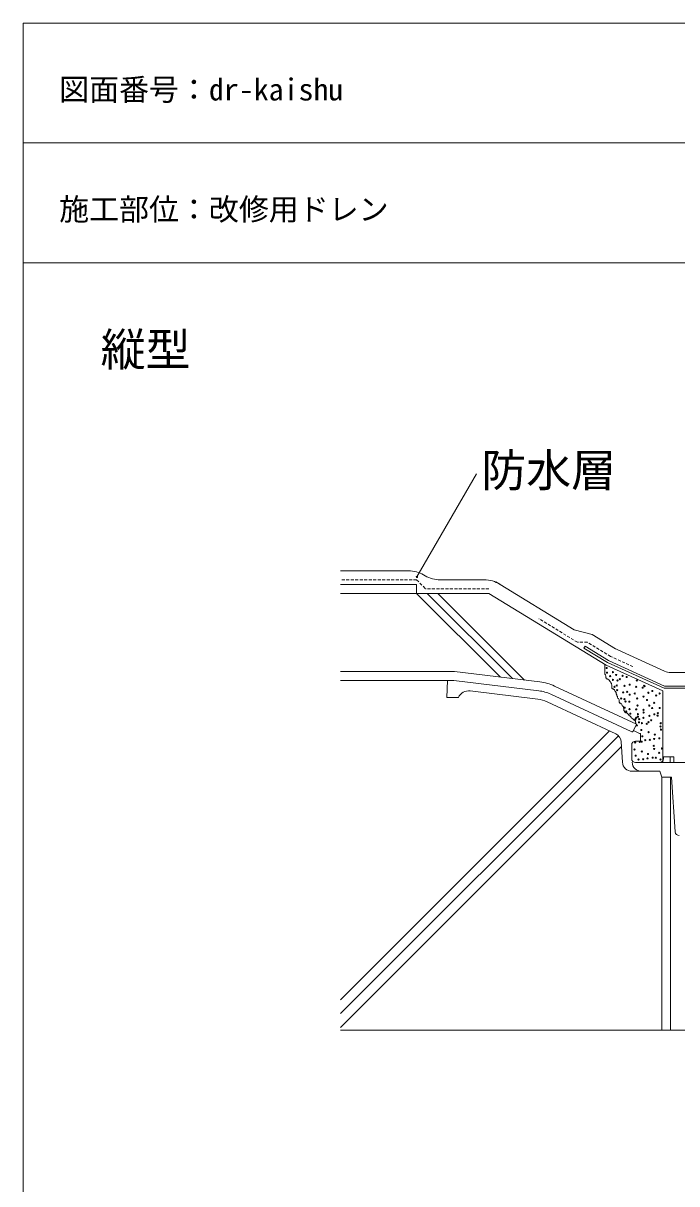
# Model space of a CAD drawing. Units: millimetres, scale not verified. Extents: x -517 to 518, y -673 to 792.
# Drawn here: x -517 to -80, y 17 to 792 of the extents above; entities that cross this region are included whole.
import ezdxf
from ezdxf.enums import TextEntityAlignment as Align

# ---------------------------------------------------------------- set-up
doc = ezdxf.new("R2010")
doc.units = ezdxf.units.MM
doc.header["$PDMODE"] = 32
doc.header["$PDSIZE"] = 0.8
doc.linetypes.add('DASHED2', pattern=[3, 2, -1])
doc.layers.add('0-0', color=7, linetype='Continuous', lineweight=13)
doc.styles.add('ＭＳ ゴシック', font='')
doc.styles.get('ＭＳ ゴシック').set_extended_font_data('MS Gothic')

msp = doc.modelspace()

# ---------------------------------------------------------------- linework, layer by layer
at = {"layer": '0-0'}
for p, q in [((-516.864, 792.357), (-516.864, -673.469)), ((-516.864, 792.357), (517.853, 792.357)), ((-516.864, 712.357), (517.853, 712.357)), ((-516.864, 632.357), (517.853, 632.357)), ((-253.993, 422.524), (-214.283, 491.305)), ((-304.975, 411.565), (-205.924, 411.565)), ((-254.171, 411.565), (-198.212, 355.606)), ((-247.1, 411.565), (-190.177, 354.642)), ((-240.029, 411.565), (-182.141, 353.678)), ((-127.739, 363.68), (-205.924, 411.565)), ((-89.748, 346.363), (-127.739, 363.68)), ((-233.475, 353.296), (-304.975, 353.296)), ((-107.318, 324.106), (-162.147, 349.674)), ((-89.748, 298.542), (-89.748, 346.363)), ((-304.975, 140.061), (-125.322, 319.714)), ((-107.318, 324.106), (-109.298, 319.86)), ((-304.975, 130.869), (-119.369, 316.474)), ((-304.975, 121.676), (-117.366, 309.285)), ((-73.548, 119.792), (-304.975, 119.792))]:
    msp.add_line(p, q, dxfattribs=at)
at = {"layer": '0-0', "color": 4}
for p, q in [((-259.53, 426.565), (-304.975, 426.565)), ((-248.42, 423.245), (-249.53, 423.886)), ((-238.42, 420.565), (-209.025, 420.565)), ((-148.899, 387.193), (-201.224, 419.24)), ((-136.985, 384.001), (-148.899, 387.193)), ((-121.393, 374.452), (-136.985, 384.001)), ((-88.614, 359.584), (-122.36, 374.966)), ((-61.59, 358.683), (-84.466, 358.683))]:
    msp.add_line(p, q, dxfattribs=at)
at = {"layer": '0-0', "color": 5, "linetype": 'DASHED2'}
for p, q in [((-254.171, 420.565), (-304.171, 420.565)), ((-254.171, 420.565), (-248.171, 414.565)), ((-205.924, 414.565), (-248.171, 414.565)), ((-146.82, 378.885), (-172.494, 394.609)), ((-140.119, 378.885), (-146.82, 378.885)), ((-124.682, 369.431), (-140.119, 378.885)), ((-109.716, 362.609), (-124.682, 369.431))]:
    msp.add_line(p, q, dxfattribs=at)
at = {"layer": '0-0', "color": 3}
for p, q in [((-254.171, 417.565), (-304.975, 417.565)), ((-254.171, 411.565), (-254.171, 417.565))]:
    msp.add_line(p, q, dxfattribs=at)
at = {"layer": '0-0', "color": 1}
for p, q in [((-141.686, 376.326), (-142.469, 375.047)), ((-126.799, 365.45), (-142.469, 375.047)), ((-126.093, 366.777), (-141.686, 376.326)), ((-88.918, 348.183), (-126.799, 365.45)), ((-88.592, 349.683), (-126.093, 366.777)), ((-88.592, 349.683), (89.697, 349.683)), ((-88.918, 348.183), (-48.448, 348.183))]:
    msp.add_line(p, q, dxfattribs=at)
at = {"layer": '0-0', "color": 134}
for p, q in [((-233.475, 353.296), (-234.098, 342.092)), ((-233.475, 353.296), (-229.321, 353.296)), ((-172.573, 346.487), (-229.321, 353.296)), ((-234.098, 342.092), (-226.298, 342.092)), ((-218.389, 346.354), (-173.239, 340.936)), ((-111.031, 319.218), (-164.682, 344.236)), ((-167.045, 339.169), (-121.276, 317.827)), ((-117.533, 312.295), (-116.788, 298.832)), ((-110.598, 301.142), (-110.598, 310.242)), ((-89.403, 302.442), (-89.403, 301.142)), ((-84.899, 302.442), (-84.899, 298.542)), ((-90.448, 288.792), (-84.598, 288.792))]:
    msp.add_line(p, q, dxfattribs=at)
at = {"layer": '0-0', "color": 2}
for p, q in [((-90.448, 288.792), (-90.448, 119.792)), ((-84.598, 288.792), (-84.598, 119.792))]:
    msp.add_line(p, q, dxfattribs=at)
at = {"layer": '0-0'}
msp.add_lwpolyline([(-171.858, 352.444), (-228.963, 359.296), (-304.975, 359.296)], dxfattribs=at)
at = {"layer": '0-0', "lineweight": 18}
for points in [[(-127.739, 363.68), (-128.549, 363.764), (-128.549, 360.159), (-128.549, 358.957), (-128.549, 358.557), (-128.549, 358.156), (-128.549, 357.355), (-128.148, 357.355), (-128.148, 356.954), (-127.747, 356.554), (-127.747, 356.153), (-127.747, 355.752), (-127.747, 355.352), (-127.747, 354.951), (-127.347, 354.951), (-126.946, 354.15), (-126.546, 354.15), (-125.744, 353.75), (-125.344, 353.349), (-125.344, 352.948), (-124.943, 352.948), (-124.943, 352.548), (-124.543, 352.147), (-124.543, 351.747), (-124.142, 351.346), (-124.142, 350.945), (-123.742, 350.545), (-123.742, 350.144), (-123.742, 349.343), (-123.742, 348.943), (-123.742, 348.542), (-123.742, 348.141), (-123.341, 347.741), (-122.94, 347.741), (-122.54, 347.34), (-122.139, 347.34), (-122.139, 346.94), (-121.739, 346.539), (-121.739, 346.138), (-121.338, 346.138)], [(-121.338, 346.138), (-121.338, 345.738), (-120.937, 345.337), (-120.937, 344.937), (-120.937, 344.536), (-120.537, 343.735), (-120.537, 342.934), (-120.136, 342.934), (-120.136, 342.133), (-119.736, 341.331), (-119.335, 341.331), (-118.935, 340.53), (-118.935, 340.13), (-118.935, 339.729), (-118.935, 339.329), (-118.935, 338.928), (-118.534, 338.127), (-117.733, 338.127), (-117.733, 337.726), (-117.332, 337.726), (-116.932, 336.925), (-116.932, 336.524), (-116.531, 336.124), (-116.13, 335.723), (-116.13, 335.323), (-116.13, 334.922), (-115.73, 334.522), (-115.73, 334.121), (-115.73, 333.32), (-115.329, 332.919), (-115.329, 332.519), (-114.528, 331.717), (-113.727, 331.717), (-113.326, 331.317), (-112.926, 330.916), (-112.525, 330.115), (-112.125, 330.115), (-111.724, 329.715), (-111.323, 329.314), (-110.923, 328.913)], [(-110.923, 328.913), (-110.923, 328.513), (-110.522, 328.112), (-109.721, 327.712), (-109.321, 327.311), (-108.92, 326.91), (-108.519, 326.91), (-108.519, 326.51), (-108.119, 326.109), (-108.119, 325.709), (-108.119, 325.308), (-107.718, 325.308), (-107.718, 324.908), (-107.718, 324.507), (-107.318, 324.106)]]:
    msp.add_lwpolyline(points, dxfattribs=at)
at = {"layer": '0-0', "color": 134}
for points in [[(-107.998, 312.842), (-104.748, 312.842), (-104.748, 318.042), (-105.398, 318.042), (-109.298, 319.86)], [(-82.556, 298.542), (-82.556, 302.442), (-89.403, 302.442)], [(-71.598, 292.692), (-68.348, 292.692), (-68.348, 298.542), (-107.998, 298.542)], [(-110.297, 292.692), (-91.748, 292.692), (-90.448, 288.792), (-83.948, 288.792), (-81.509, 252.219)]]:
    msp.add_lwpolyline(points, dxfattribs=at)
at = {"layer": '0-0', "color": 4}
for centre, radius, start, end in [((-259.53, 406.565), 20, 60, 90), ((-238.42, 440.565), 20, 240, 270), ((-209.025, 400.565), 20, 58.51445, 90), ((-84.466, 368.683), 10, 245.49552, 270)]:
    msp.add_arc(centre, radius, start, end, dxfattribs=at)
at = {"layer": '0-0'}
msp.add_arc((-175.67, 320.672), 32, 65, 83.15723, dxfattribs=at)
at = {"layer": '0-0', "color": 134}
for centre, radius, start, end in [((-219.318, 338.61), 7.8, 83.15723, 153.48932), ((-175.67, 320.672), 26, 65, 83.15723), ((-175.67, 320.672), 20.41, 65, 83.15723), ((-124.023, 311.936), 6.5, 3.16763, 65), ((-110.482, 320.396), 1.3, 245, 335.65137), ((-107.998, 310.242), 2.6, 90, 180), ((-110.297, 299.192), 6.5, 183.16763, 270), ((-107.998, 301.142), 2.6, 180, 270), ((-103.848, 299.192), 6.5, 183.63573, 270), ((-92.003, 301.142), 2.6, 270, 0), ((-78.915, 252.392), 2.6, 183.81407, 270)]:
    msp.add_arc(centre, radius, start, end, dxfattribs=at)
at = {"layer": '0-0'}
for p in [(-253.993, 422.524), (-127.338, 361.689), (-127.05, 358.595), (-124.948, 356.313), (-123.095, 358.939), (-120.916, 357.059), (-116.647, 356.446), (-123.095, 353.78), (-122.111, 349.144), (-120.617, 350.04), (-120.086, 353.351), (-118.538, 354.21), (-115.357, 349.826), (-113.897, 355.715), (-111.918, 350.599), (-107.625, 349.144), (-107.19, 353.351), (-103.235, 348.536), (-102.289, 349.74), (-101.95, 349.592), (-120.258, 346.902), (-117.593, 341.314), (-116.287, 345.411), (-115.443, 340.884), (-113.638, 345.785), (-111.956, 343.917), (-108.565, 344.667), (-106.932, 341.4), (-102.697, 342.573), (-99.452, 345.183), (-96.787, 346.301), (-94.293, 343.292), (-91.944, 344.664), (-115.241, 335.256), (-114.67, 339.337), (-112.176, 339.251), (-112.09, 334.264), (-107.534, 334.092), (-106.729, 336.6), (-102.697, 333.762), (-100.398, 340.368), (-98.814, 336.6), (-96.873, 334.952), (-95.583, 338.391), (-91.886, 334.952), (-114.24, 332.717), (-111.488, 331.169), (-108.141, 327.363), (-107.534, 328.504), (-106.422, 329.168), (-106.416, 330.911), (-105.728, 325.409), (-105.534, 327.49), (-102.805, 328.418), (-102.633, 331.943), (-99.41, 325.495), (-98.764, 329.707), (-97.56, 326.784), (-95.497, 330.739), (-93.288, 329.879), (-93.09, 331.513), (-107.11, 323.408), (-104.189, 320.268), (-103.741, 324.897), (-100.57, 324.377), (-99.286, 318.851), (-91.376, 322.634), (-91.197, 324.802), (-91.047, 320.566), (-108.246, 311.947), (-105.085, 312.353), (-103.915, 312.545), (-103.443, 316.086), (-101.521, 313.521), (-98.426, 313.693), (-95.88, 309.684), (-95.528, 314.294), (-95.159, 317.218), (-92.093, 314.742), (-108.694, 307.318), (-107.947, 303.136), (-103.79, 305.901), (-99.663, 304.268), (-95.552, 307.616), (-92.266, 305.078), (-90.378, 307.965), (-106.026, 300.571), (-102.93, 300.743), (-100.032, 301.344), (-96.597, 301.792), (-94.506, 301.792), (-91.37, 300.597)]:
    msp.add_point(p, dxfattribs=at)

# ---------------------------------------------------------------- texts
at = {"layer": '0-0', "style": 'ＭＳ ゴシック'}
for s, height, p in [('図面番号：dr-kaishu', 14.66, (-492.864, 736.357)), ('施工部位：改修用ドレン', 14.66, (-492.864, 656.357)), ('縦型', 21.99, (-465.127, 556.843)), ('防水層', 21.99, (-210.999, 476.199))]:
    msp.add_text(s, height=height, dxfattribs=at).set_placement(p, align=Align.BOTTOM_LEFT)

doc.saveas('drawing.dxf')
